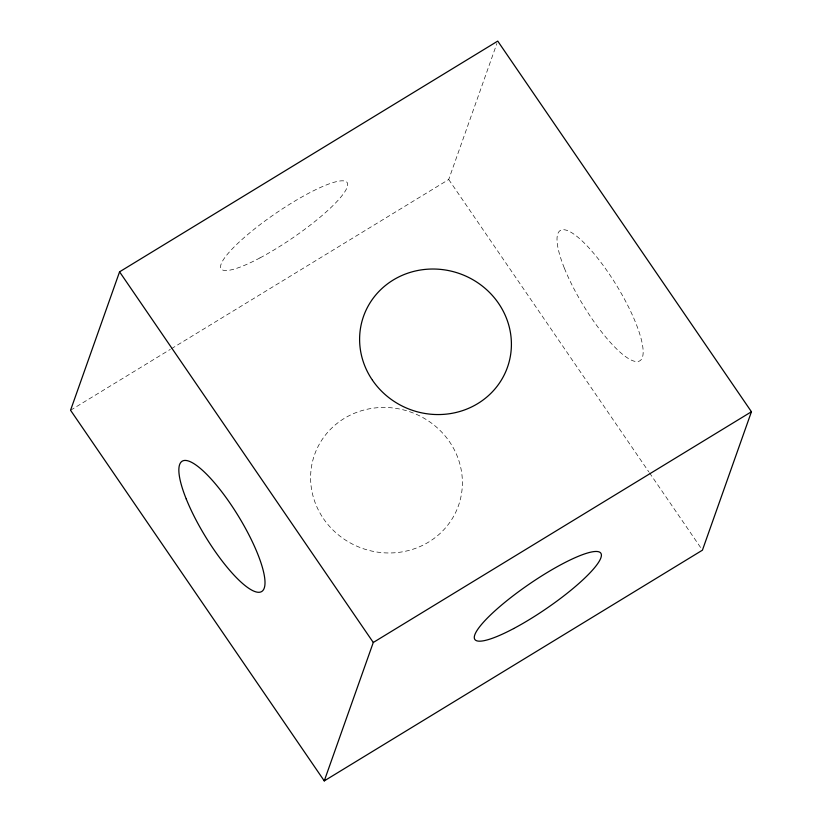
<?xml version="1.0" encoding="UTF-8"?>
<svg xmlns="http://www.w3.org/2000/svg" width="822" height="822" viewBox="0 0 822 822"><rect width="100%" height="100%" fill="white"/><g stroke="black" fill="none" stroke-linecap="round" stroke-linejoin="round"><path stroke-width="0.62" stroke-dasharray="4.11 3.08" d="M171.397 348.723L448.72 179.525L496.889 43.504M70.558 410.25L170.308 349.391M448.72 179.525L648.784 471.807M649.514 472.866L700.981 548.058M323.467 518.661A76.333 72.305 19.5 0 0 454.628 514.48A76.333 72.305 19.5 0 0 381.387 407.486A76.333 72.305 19.5 0 0 323.467 518.661M259.947 257.913A76.333 14.93 -34.4 0 0 347.141 182.556A76.333 14.93 -34.4 0 0 245.357 236.551A76.333 14.93 -34.4 0 0 259.947 257.913M564.406 268.27A76.333 19.389 58.6 0 0 638.807 361.279A76.333 19.389 58.6 0 0 597.029 257.368A76.333 19.389 58.6 0 0 564.406 268.27"/><path stroke-width="1.23" d="M119.57 271.825L70.558 410.25L324.258 780.9L702.43 550.175L751.442 411.75L497.742 41.1L119.57 271.825L373.28 642.475L324.258 780.9M373.28 642.475L751.442 411.75M513.647 628.563A76.333 14.93 -34.4 0 0 600.851 553.216A76.333 14.93 -34.4 0 0 499.067 607.201A76.333 14.93 -34.4 0 0 513.647 628.563M186.245 498.995A76.333 19.389 58.6 0 0 260.646 592.004A76.333 19.389 58.6 0 0 218.868 488.093A76.333 19.389 58.6 0 0 186.245 498.995M372.479 380.247A76.333 72.305 19.5 0 0 503.639 376.065A76.333 72.305 19.5 0 0 430.399 269.061A76.333 72.305 19.5 0 0 372.479 380.247"/></g></svg>
